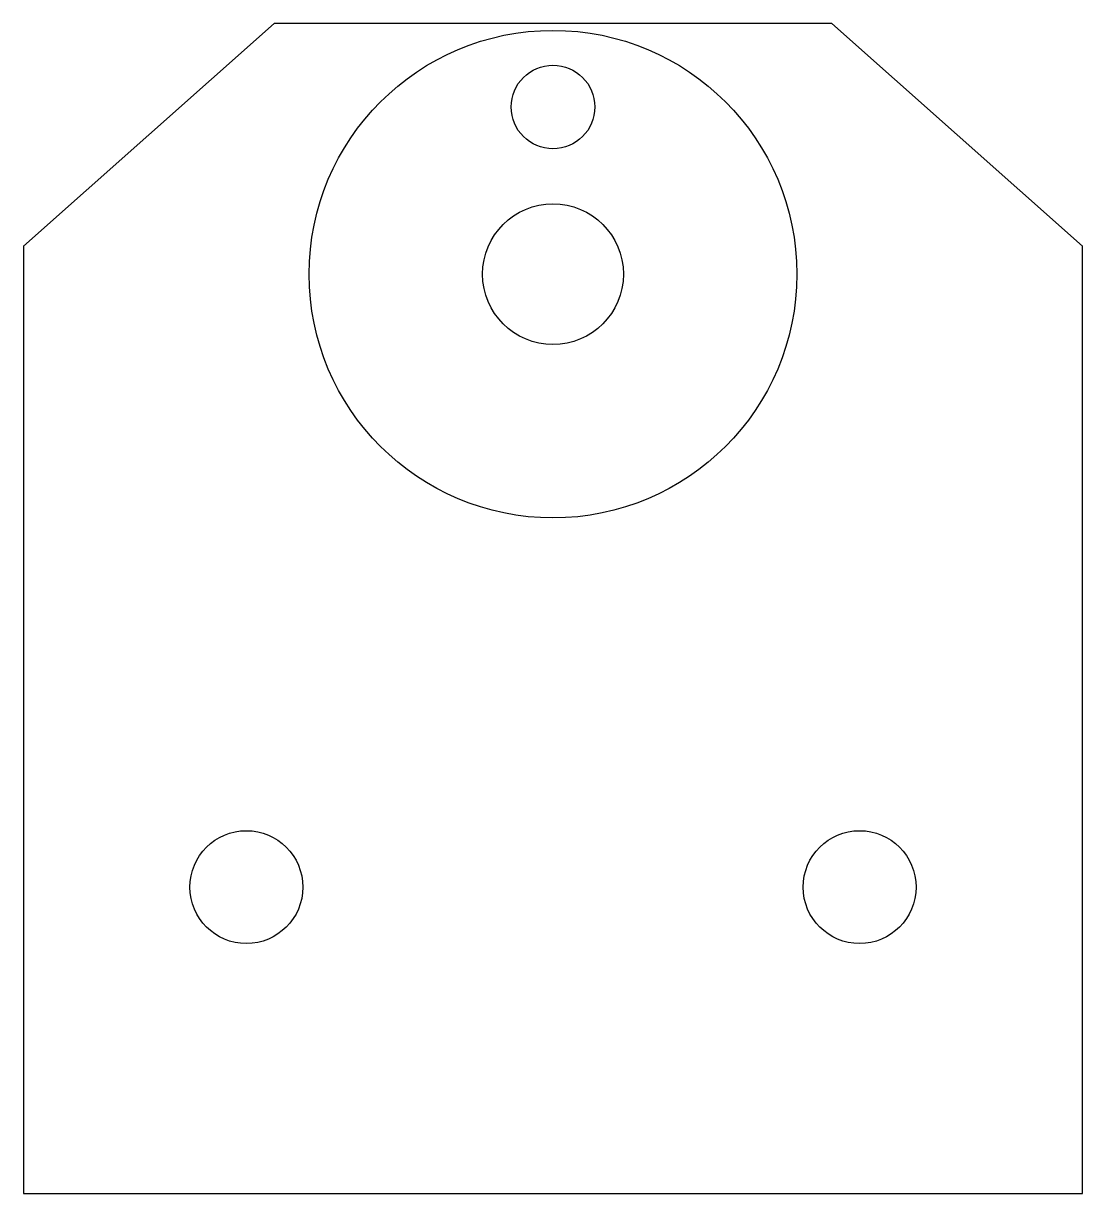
# Model space of a CAD drawing. Header units: millimetres. Extents: x 0 to 76, y 0 to 84.
import ezdxf

# ---------------------------------------------------------------- set-up
doc = ezdxf.new("R2010")
doc.units = ezdxf.units.MM

msp = doc.modelspace()

# ---------------------------------------------------------------- linework, layer by layer
at = {"layer": '51104_THRUST_BEARING_35MM_POCKET'}
msp.add_circle((38, 66), 17.5, dxfattribs=at)
at = {"layer": 'M10_KINGPIN_51104_THRUST_BEARING'}
msp.add_circle((38, 66), 5.05, dxfattribs=at)
at = {"layer": 'M6_0DEG_ANTI_YAW_BALL_DETENT'}
msp.add_circle((38, 78), 3, dxfattribs=at)
at = {"layer": 'M8_64MM_SKATE_WHEEL_AXLE_L_LABYRINTH'}
msp.add_circle((16, 22), 4.05, dxfattribs=at)
at = {"layer": 'M8_64MM_SKATE_WHEEL_AXLE_R_LABYRINTH'}
msp.add_circle((60, 22), 4.05, dxfattribs=at)
at = {"layer": 'OUTER_PROFILE'}
for p, q in [((18, 84), (0, 68)), ((58, 84), (18, 84)), ((76, 68), (58, 84)), ((0, 68), (0, 0)), ((76, 0), (76, 68)), ((0, 0), (76, 0))]:
    msp.add_line(p, q, dxfattribs=at)

doc.saveas('drawing.dxf')
